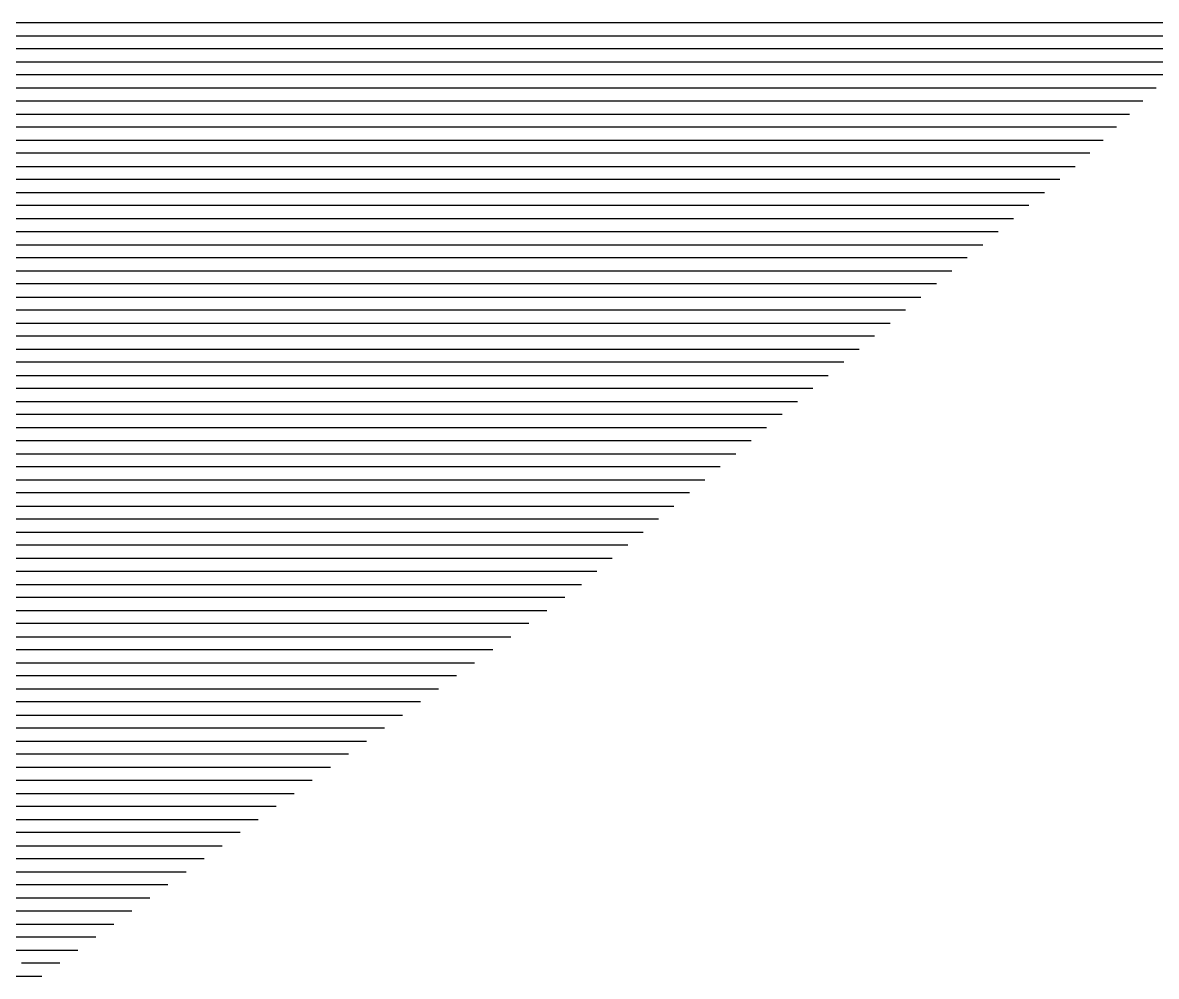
# Model space of a CAD drawing. Header units: metres. Extents: x -6.9 to 6.9, y -7 to 7.
# Drawn here: x 3.754 to 4.621, y -5.822 to -5.092 of the extents above; entities that cross this region are included whole.
import ezdxf

# ---------------------------------------------------------------- set-up
doc = ezdxf.new("R2010")
doc.units = ezdxf.units.M

msp = doc.modelspace()

# ---------------------------------------------------------------- linework, layer by layer
for p, q in [((3.803912, -5.092173, 0.814539), (3.407188, -5.092173, 0.737444)), ((3.886926, -5.092173, 0.830398), (3.803912, -5.092173, 0.814539)), ((4.449075, -5.092173, 0.940205), (3.886926, -5.092173, 0.830398)), ((4.488243, -5.092173, 0.947743), (4.449075, -5.092173, 0.940205)), ((4.672223, -5.092173, 0.98389), (4.488243, -5.092173, 0.947743)), ((3.411988, -5.102173, 0.738862), (3.812413, -5.102173, 0.816677)), ((3.812413, -5.102173, 0.816677), (3.893523, -5.102173, 0.832172)), ((3.893523, -5.102173, 0.832172), (4.46028, -5.102173, 0.942879)), ((4.46028, -5.102173, 0.942879), (4.495696, -5.102173, 0.949696)), ((4.495696, -5.102173, 0.949696), (4.662053, -5.102173, 0.98238)), ((3.820914, -5.112173, 0.818815), (3.416787, -5.112173, 0.740281)), ((3.900119, -5.112173, 0.833946), (3.820914, -5.112173, 0.818815)), ((4.471484, -5.112173, 0.945554), (3.900119, -5.112173, 0.833946)), ((4.503148, -5.112173, 0.951648), (4.471484, -5.112173, 0.945554)), ((4.651884, -5.112173, 0.98087), (4.503148, -5.112173, 0.951648)), ((3.421586, -5.122173, 0.7417), (3.829415, -5.122173, 0.820953)), ((3.829415, -5.122173, 0.820953), (3.906715, -5.122173, 0.83572)), ((3.906715, -5.122173, 0.83572), (4.482689, -5.122173, 0.948228)), ((4.482689, -5.122173, 0.948228), (4.510601, -5.122173, 0.9536)), ((4.510601, -5.122173, 0.9536), (4.641714, -5.122173, 0.97936)), ((3.837916, -5.132173, 0.823091), (3.426385, -5.132173, 0.743119)), ((3.913311, -5.132173, 0.837494), (3.837916, -5.132173, 0.823091)), ((4.493893, -5.132173, 0.950902), (3.913311, -5.132173, 0.837494)), ((4.518054, -5.132173, 0.955552), (4.493893, -5.132173, 0.950902)), ((4.631545, -5.132173, 0.97785), (4.518054, -5.132173, 0.955552)), ((3.431185, -5.142173, 0.744537), (3.846417, -5.142173, 0.825229)), ((3.846417, -5.142173, 0.825229), (3.919908, -5.142173, 0.839268)), ((3.919908, -5.142173, 0.839268), (4.505097, -5.142173, 0.953577)), ((4.505097, -5.142173, 0.953577), (4.525507, -5.142173, 0.957505)), ((4.525507, -5.142173, 0.957505), (4.621375, -5.142173, 0.97634)), ((3.854918, -5.152173, 0.827367), (3.435984, -5.152173, 0.745956)), ((3.926504, -5.152173, 0.841043), (3.854918, -5.152173, 0.827367)), ((4.516302, -5.152173, 0.956251), (3.926504, -5.152173, 0.841043)), ((4.53296, -5.152173, 0.959457), (4.516302, -5.152173, 0.956251)), ((4.611206, -5.152173, 0.97483), (4.53296, -5.152173, 0.959457)), ((3.440783, -5.162173, 0.747375), (3.863419, -5.162173, 0.829505)), ((3.863419, -5.162173, 0.829505), (3.9331, -5.162173, 0.842817)), ((3.9331, -5.162173, 0.842817), (4.527506, -5.162173, 0.958925)), ((4.527506, -5.162173, 0.958925), (4.540412, -5.162173, 0.961409)), ((4.540412, -5.162173, 0.961409), (4.601036, -5.162173, 0.97332)), ((3.87192, -5.172173, 0.831643), (3.445583, -5.172173, 0.748793)), ((3.939696, -5.172173, 0.844591), (3.87192, -5.172173, 0.831643)), ((4.538711, -5.172173, 0.9616), (3.939696, -5.172173, 0.844591)), ((4.547865, -5.172173, 0.963361), (4.538711, -5.172173, 0.9616)), ((4.590867, -5.172173, 0.97181), (4.547865, -5.172173, 0.963361)), ((3.450382, -5.182173, 0.750212), (3.88042, -5.182173, 0.833781)), ((3.88042, -5.182173, 0.833781), (3.946293, -5.182173, 0.846365)), ((3.946293, -5.182173, 0.846365), (4.549915, -5.182173, 0.964274)), ((4.549915, -5.182173, 0.964274), (4.555318, -5.182173, 0.965314)), ((4.555318, -5.182173, 0.965314), (4.580697, -5.182173, 0.9703)), ((3.888921, -5.192173, 0.835919), (3.455181, -5.192173, 0.751631)), ((3.952889, -5.192173, 0.848139), (3.888921, -5.192173, 0.835919)), ((4.561119, -5.192173, 0.966948), (3.952889, -5.192173, 0.848139)), ((4.562771, -5.192173, 0.967266), (4.561119, -5.192173, 0.966948)), ((4.570528, -5.192173, 0.96879), (4.562771, -5.192173, 0.967266)), ((3.45998, -5.202173, 0.753049), (3.897422, -5.202173, 0.838057)), ((3.897422, -5.202173, 0.838057), (3.959485, -5.202173, 0.849913)), ((3.959485, -5.202173, 0.849913), (4.559437, -5.202173, 0.967105)), ((3.905923, -5.212173, 0.840195), (3.46478, -5.212173, 0.754468)), ((3.966082, -5.212173, 0.851688), (3.905923, -5.212173, 0.840195)), ((4.547622, -5.212173, 0.965283), (3.966082, -5.212173, 0.851688)), ((3.469579, -5.222173, 0.755887), (3.914424, -5.222173, 0.842333)), ((3.914424, -5.222173, 0.842333), (3.972678, -5.222173, 0.853462)), ((3.972678, -5.222173, 0.853462), (4.535806, -5.222173, 0.963461)), ((3.922925, -5.232173, 0.844471), (3.474378, -5.232173, 0.757305)), ((3.979274, -5.232173, 0.855236), (3.922925, -5.232173, 0.844471)), ((4.523991, -5.232173, 0.961638), (3.979274, -5.232173, 0.855236)), ((3.479178, -5.242173, 0.758724), (3.931426, -5.242173, 0.846609)), ((3.931426, -5.242173, 0.846609), (3.98587, -5.242173, 0.85701)), ((3.98587, -5.242173, 0.85701), (4.512175, -5.242173, 0.959816)), ((3.939927, -5.252173, 0.848747), (3.483977, -5.252173, 0.760143)), ((3.992467, -5.252173, 0.858784), (3.939927, -5.252173, 0.848747)), ((4.50036, -5.252173, 0.957994), (3.992467, -5.252173, 0.858784)), ((3.488776, -5.262173, 0.761561), (3.948428, -5.262173, 0.850885)), ((3.948428, -5.262173, 0.850885), (3.999063, -5.262173, 0.860558)), ((3.999063, -5.262173, 0.860558), (4.488544, -5.262173, 0.956171)), ((3.956929, -5.272173, 0.853023), (3.493576, -5.272173, 0.76298)), ((4.005659, -5.272173, 0.862333), (3.956929, -5.272173, 0.853023)), ((4.476729, -5.272173, 0.954349), (4.005659, -5.272173, 0.862333)), ((3.498375, -5.282173, 0.764399), (3.965429, -5.282173, 0.855161)), ((3.965429, -5.282173, 0.855161), (4.012255, -5.282173, 0.864107)), ((4.012255, -5.282173, 0.864107), (4.464914, -5.282173, 0.952527)), ((3.97393, -5.292173, 0.8573), (3.503174, -5.292173, 0.765817)), ((4.018852, -5.292173, 0.865881), (3.97393, -5.292173, 0.8573)), ((4.453098, -5.292173, 0.950705), (4.018852, -5.292173, 0.865881)), ((3.507973, -5.302173, 0.767236), (3.982431, -5.302173, 0.859438)), ((3.982431, -5.302173, 0.859438), (4.025448, -5.302173, 0.867655)), ((4.025448, -5.302173, 0.867655), (4.441283, -5.302173, 0.948882)), ((3.990932, -5.312173, 0.861576), (3.512773, -5.312173, 0.768655)), ((4.032044, -5.312173, 0.869429), (3.990932, -5.312173, 0.861576)), ((4.429467, -5.312173, 0.94706), (4.032044, -5.312173, 0.869429)), ((3.517572, -5.322173, 0.770073), (3.999433, -5.322173, 0.863714)), ((3.999433, -5.322173, 0.863714), (4.038641, -5.322173, 0.871203)), ((4.038641, -5.322173, 0.871203), (4.417652, -5.322173, 0.945238)), ((4.007934, -5.332173, 0.865852), (3.522371, -5.332173, 0.771492)), ((4.045237, -5.332173, 0.872978), (4.007934, -5.332173, 0.865852)), ((4.405836, -5.332173, 0.943415), (4.045237, -5.332173, 0.872978)), ((3.527171, -5.342173, 0.772911), (4.016435, -5.342173, 0.86799)), ((4.016435, -5.342173, 0.86799), (4.051833, -5.342173, 0.874752)), ((4.051833, -5.342173, 0.874752), (4.394021, -5.342173, 0.941593)), ((4.024936, -5.352173, 0.870128), (3.53197, -5.352173, 0.77433)), ((4.058429, -5.352173, 0.876526), (4.024936, -5.352173, 0.870128)), ((4.382205, -5.352173, 0.939771), (4.058429, -5.352173, 0.876526)), ((3.536769, -5.362173, 0.775748), (4.033437, -5.362173, 0.872266)), ((4.033437, -5.362173, 0.872266), (4.065026, -5.362173, 0.8783)), ((4.065026, -5.362173, 0.8783), (4.37039, -5.362173, 0.937949)), ((4.041938, -5.372173, 0.874404), (3.541568, -5.372173, 0.777167)), ((4.071622, -5.372173, 0.880074), (4.041938, -5.372173, 0.874404)), ((4.358575, -5.372173, 0.936126), (4.071622, -5.372173, 0.880074)), ((3.546368, -5.382173, 0.778586), (4.050439, -5.382173, 0.876542)), ((4.050439, -5.382173, 0.876542), (4.078218, -5.382173, 0.881848)), ((4.078218, -5.382173, 0.881848), (4.346759, -5.382173, 0.934304)), ((4.058939, -5.392173, 0.87868), (3.551167, -5.392173, 0.780004)), ((4.084814, -5.392173, 0.883623), (4.058939, -5.392173, 0.87868)), ((4.334944, -5.392173, 0.932482), (4.084814, -5.392173, 0.883623)), ((3.555966, -5.402173, 0.781423), (4.06744, -5.402173, 0.880818)), ((4.06744, -5.402173, 0.880818), (4.091411, -5.402173, 0.885397)), ((4.091411, -5.402173, 0.885397), (4.323128, -5.402173, 0.930659)), ((4.075941, -5.412173, 0.882956), (3.560766, -5.412173, 0.782842)), ((4.098007, -5.412173, 0.887171), (4.075941, -5.412173, 0.882956)), ((4.311313, -5.412173, 0.928837), (4.098007, -5.412173, 0.887171)), ((3.565565, -5.422173, 0.78426), (4.084442, -5.422173, 0.885094)), ((4.084442, -5.422173, 0.885094), (4.104603, -5.422173, 0.888945)), ((4.104603, -5.422173, 0.888945), (4.299497, -5.422173, 0.927015)), ((4.092943, -5.432173, 0.887232), (3.570364, -5.432173, 0.785679)), ((4.1112, -5.432173, 0.890719), (4.092943, -5.432173, 0.887232)), ((4.287682, -5.432173, 0.925193), (4.1112, -5.432173, 0.890719)), ((3.575164, -5.442173, 0.787098), (4.101444, -5.442173, 0.88937)), ((4.101444, -5.442173, 0.88937), (4.117796, -5.442173, 0.892494)), ((4.117796, -5.442173, 0.892494), (4.275866, -5.442173, 0.92337)), ((4.109945, -5.452173, 0.891508), (3.579963, -5.452173, 0.788516)), ((4.124392, -5.452173, 0.894268), (4.109945, -5.452173, 0.891508)), ((4.264051, -5.452173, 0.921548), (4.124392, -5.452173, 0.894268)), ((3.584762, -5.462173, 0.789935), (4.118446, -5.462173, 0.893646)), ((4.118446, -5.462173, 0.893646), (4.130988, -5.462173, 0.896042)), ((4.130988, -5.462173, 0.896042), (4.252236, -5.462173, 0.919726)), ((4.126947, -5.472173, 0.895784), (3.589561, -5.472173, 0.791354)), ((4.137585, -5.472173, 0.897816), (4.126947, -5.472173, 0.895784)), ((4.24042, -5.472173, 0.917903), (4.137585, -5.472173, 0.897816)), ((3.594361, -5.482173, 0.792772), (4.135448, -5.482173, 0.897922)), ((4.135448, -5.482173, 0.897922), (4.144181, -5.482173, 0.89959)), ((4.144181, -5.482173, 0.89959), (4.228605, -5.482173, 0.916081)), ((4.143949, -5.492173, 0.90006), (3.59916, -5.492173, 0.794191)), ((4.150777, -5.492173, 0.901364), (4.143949, -5.492173, 0.90006)), ((4.216789, -5.492173, 0.914259), (4.150777, -5.492173, 0.901364)), ((3.603959, -5.502173, 0.79561), (4.152449, -5.502173, 0.902198)), ((4.152449, -5.502173, 0.902198), (4.157374, -5.502173, 0.903139)), ((4.157374, -5.502173, 0.903139), (4.204974, -5.502173, 0.912437)), ((4.16095, -5.512173, 0.904336), (3.608759, -5.512173, 0.797028)), ((4.16397, -5.512173, 0.904913), (4.16095, -5.512173, 0.904336)), ((4.193158, -5.512173, 0.910614), (4.16397, -5.512173, 0.904913)), ((3.613558, -5.522173, 0.798447), (4.169451, -5.522173, 0.906474)), ((4.169451, -5.522173, 0.906474), (4.170566, -5.522173, 0.906687)), ((4.170566, -5.522173, 0.906687), (4.181343, -5.522173, 0.908792)), ((4.168701, -5.532173, 0.906814), (3.618357, -5.532173, 0.799866)), ((3.623157, -5.542173, 0.801285), (4.154893, -5.542173, 0.904617)), ((4.141085, -5.552173, 0.90242), (3.627956, -5.552173, 0.802703)), ((3.632755, -5.562173, 0.804122), (4.127277, -5.562173, 0.900222)), ((4.113468, -5.572173, 0.898025), (3.637554, -5.572173, 0.805541)), ((3.642354, -5.582173, 0.806959), (4.09966, -5.582173, 0.895828)), ((4.085852, -5.592173, 0.89363), (3.647153, -5.592173, 0.808378)), ((3.651952, -5.602173, 0.809797), (4.072044, -5.602173, 0.891433)), ((4.058236, -5.612173, 0.889236), (3.656752, -5.612173, 0.811215)), ((3.661551, -5.622173, 0.812634), (4.044427, -5.622173, 0.887038)), ((4.030619, -5.632173, 0.884841), (3.66635, -5.632173, 0.814053)), ((3.671149, -5.642173, 0.815471), (4.016811, -5.642173, 0.882644)), ((4.003003, -5.652173, 0.880446), (3.675949, -5.652173, 0.81689)), ((3.680748, -5.662173, 0.818309), (3.989195, -5.662173, 0.878249)), ((3.975386, -5.672173, 0.876052), (3.685547, -5.672173, 0.819727)), ((3.690347, -5.682173, 0.821146), (3.961578, -5.682173, 0.873855)), ((3.94777, -5.692173, 0.871657), (3.695146, -5.692173, 0.822565)), ((3.699945, -5.702173, 0.823983), (3.933962, -5.702173, 0.86946)), ((3.920154, -5.712173, 0.867263), (3.704745, -5.712173, 0.825402)), ((3.709544, -5.722173, 0.826821), (3.906346, -5.722173, 0.865065)), ((3.892537, -5.732173, 0.862868), (3.714343, -5.732173, 0.828239)), ((3.719142, -5.742173, 0.829658), (3.878729, -5.742173, 0.860671)), ((3.864921, -5.752173, 0.858473), (3.723942, -5.752173, 0.831077)), ((3.728741, -5.762173, 0.832496), (3.851113, -5.762173, 0.856276)), ((3.837305, -5.772173, 0.854079), (3.73354, -5.772173, 0.833914)), ((3.73834, -5.782173, 0.835333), (3.823496, -5.782173, 0.851881)), ((3.809688, -5.792173, 0.849684), (3.743139, -5.792173, 0.836752)), ((3.747938, -5.802173, 0.83817), (3.79588, -5.802173, 0.847487)), ((3.782072, -5.812173, 0.845289), (3.752738, -5.812173, 0.839589)), ((3.22222, -5.822173, 0.737642), (3.75663, -5.822173, 0.840836)), ((3.75663, -5.822173, 0.840836), (3.757537, -5.822173, 0.841008)), ((3.757537, -5.822173, 0.841008), (3.768264, -5.822173, 0.843092))]:
    msp.add_line(p, q)

doc.saveas('drawing.dxf')
